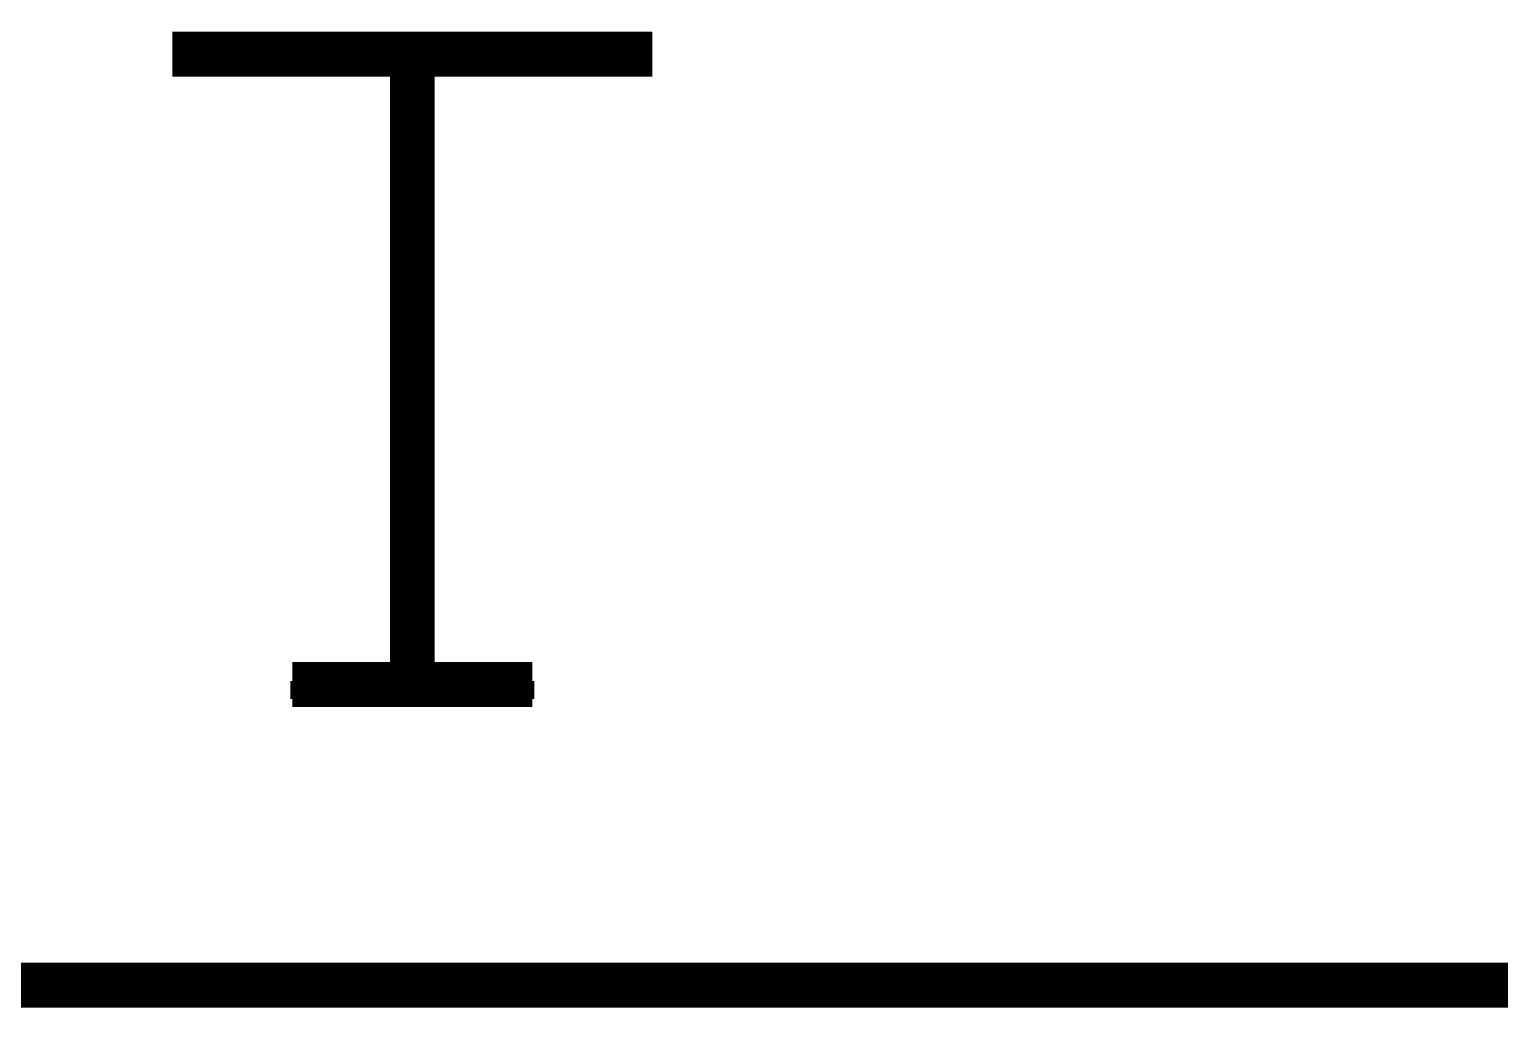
# Model space of a CAD drawing. Header units: inches. Extents: x 0 to 841, y 0 to 594.
# Drawn here: x 301.14 to 325.63, y 429.62 to 445.91 of the extents above; entities that cross this region are included whole.
import ezdxf

# ---------------------------------------------------------------- set-up
doc = ezdxf.new("R2010")
doc.units = ezdxf.units.IN
doc.layers.add('Sheet', color=255, linetype='Continuous')

msp = doc.modelspace()

# ---------------------------------------------------------------- linework, layer by layer
at = {"layer": 'Sheet'}
for points in [[(232.517, 462.49, 0.749, 0.749, 0), (212.518, 462.49, 0.749, 0.749, 0), (212.518, 429.992, 0.749, 0.749, 0), (350.005, 429.992, 0.749, 0.749, 0)], [(311.512, 445.5, 0.749, 0.749, 0), (303.517, 445.5, 0.749, 0.749, 0)], [(307.515, 445.5, 0.749, 0.749, 0), (307.515, 439.998, 0.749, 0.749, 0)], [(307.515, 444.995, 0.3, 0.3, 0), (307.515, 439.998, 0.3, 0.3, 0)], [(307.515, 439.998, 0.749, 0.749, 0), (307.515, 435, 0.749, 0.749, 0)], [(307.515, 439.998, 0.3, 0.3, 0), (307.515, 434.911, 0.3, 0.3, 0)], [(305.516, 435, 0.749, 0.749, 0), (309.514, 435, 0.749, 0.749, 0)], [(305.482, 434.911, 0.3, 0.3, 0), (309.547, 434.911, 0.3, 0.3, 0)]]:
    msp.add_lwpolyline(points, format="xyseb", dxfattribs=at)

doc.saveas('drawing.dxf')
